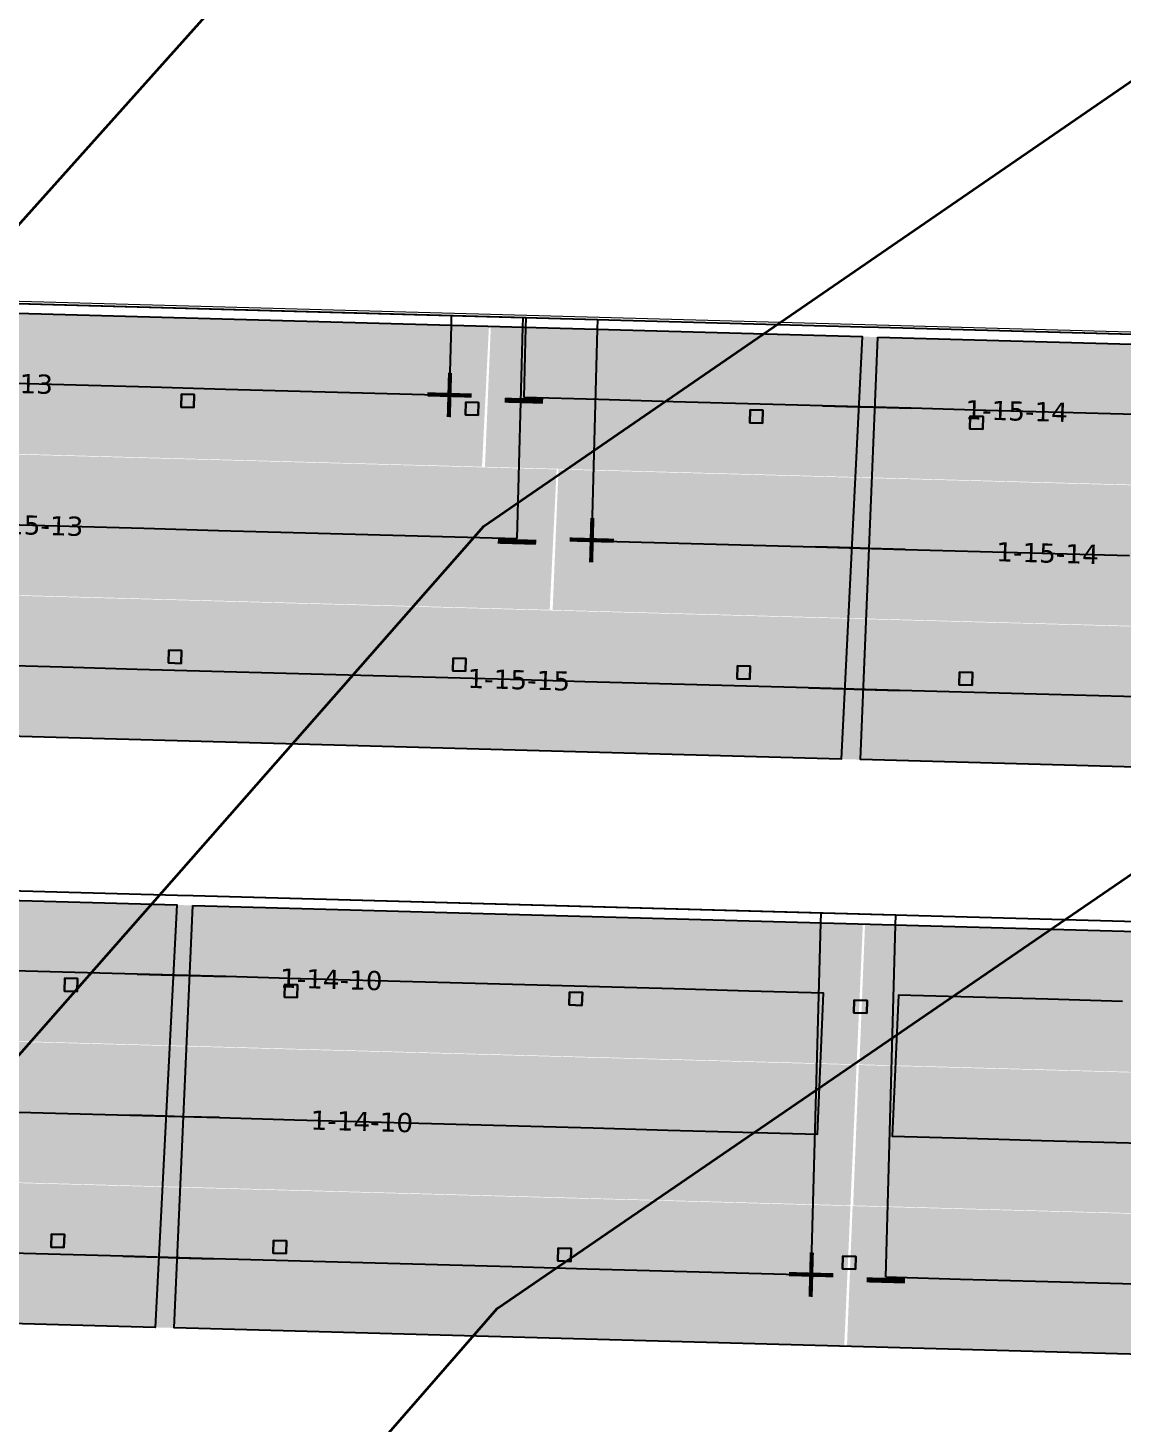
# Model space of a CAD drawing. Header units: metres. Extents: x 1477905 to 1478744, y 4202276 to 4202610.
# Drawn here: x 1478475.23 to 1478492.37, y 4202423.98 to 4202445.82 of the extents above; entities that cross this region are included whole.
import ezdxf

# ---------------------------------------------------------------- set-up
doc = ezdxf.new("R2010")
doc.units = ezdxf.units.M
doc.layers.add('Nouveau Terrain - CN - Courbes', color=22, linetype='Continuous', lineweight=0)
for name, color, linetype in [('PVcase DC Extensions', 170, 'Continuous'), ('PVcase Device Coloring', 7, 'Continuous'), ('PVcase Polarity Symbols', 7, 'Continuous'), ('PVcase Poles', 7, 'Continuous'), ('PVcase PV Area', 30, 'Continuous'), ('PVcase PV Modules (full frames)', 142, 'Continuous'), ('PVcase PV Modules (optimised)', 142, 'Continuous'), ('PVcase String Cables', 150, 'Continuous'), ('PVcase Stringing Numbers', 7, 'Continuous'), ('PVcase Strings', 92, 'Continuous')]:
    doc.layers.add(name, color=color, linetype=linetype)
doc.styles.get("Standard").update_dxf_attribs({"font": 'verdana.ttf'})
doc.styles.add('UBS-Style de texte', font='verdana.ttf')

# ---------------------------------------------------------------- blocks, each defined once
blk = doc.blocks.new('3P18@15DEG F FX ID2 PVBlock')
at = {"layer": 'PVcase PV Modules (optimised)', "color": 0}
blk.add_polyline3d([(0, 0, 1.773945735132677), (21.06698842950539, -0.5810537936249747, 1.773945735132684), (20.88445742833418, -7.198992669318526, 7.019385073192552e-15), (-0.182531001171211, -6.617938875693552, 0)], close=True, dxfattribs=at)

msp = doc.modelspace()

# ---------------------------------------------------------------- hatches: boundary and pattern name
at = {"layer": 'PVcase Device Coloring', "true_color": 0x1eec00, "transparency": 33554582}
for points in [[(1478467.298963936, 4202441.566507042), (1478467.190808883, 4202439.368274278), (1478482.345589447, 4202438.950286545), (1478482.453744499, 4202441.148519309)], [(1478482.483450809, 4202441.147699973), (1478482.391511109, 4202438.949019969), (1478498.954606212, 4202438.492189165), (1478499.046545913, 4202440.690869169)], [(1478467.190334103, 4202439.358624442), (1478467.08217905, 4202437.160391677), (1478483.405701074, 4202436.710168598), (1478483.513856126, 4202438.908401363)], [(1478483.543562436, 4202438.907582026), (1478483.451622736, 4202436.708902022), (1478498.862262913, 4202436.283857361), (1478498.954202614, 4202438.482537366)], [(1478467.072552169, 4202437.150994268), (1478466.980612468, 4202434.952314264), (1478498.769919615, 4202434.075525559), (1478498.861859315, 4202436.274205563)]]:
    msp.add_hatch(color=3, dxfattribs=at).paths.add_polyline_path(points, flags=0)
at = {"layer": 'PVcase Device Coloring', "true_color": 0x00ff40, "transparency": 33554582}
for points in [[(1478471.756076982, 4202432.250163413), (1478471.659186002, 4202430.051619972), (1478488.213130419, 4202429.59504156), (1478488.3100214, 4202431.793585001)], [(1478488.344602771, 4202431.792631203), (1478488.255544823, 4202429.593871718), (1478503.64973364, 4202429.169280804), (1478503.738791588, 4202431.368040289)], [(1478472.810165408, 4202430.010211593), (1478472.713274427, 4202427.811668153), (1478488.115814104, 4202427.386846919), (1478488.212705085, 4202429.585390359)], [(1478488.247286457, 4202429.584436562), (1478488.158228508, 4202427.385677077), (1478504.731477475, 4202426.928566214), (1478504.820535424, 4202429.127325699)], [(1478456.346182858, 4202428.253430002), (1478456.249291877, 4202426.054886562), (1478488.01849779, 4202425.178652277), (1478488.115388771, 4202427.377195718)], [(1478488.149970143, 4202427.376241921), (1478488.060912194, 4202425.177482435), (1478519.867534098, 4202424.300216164), (1478519.956592046, 4202426.498975649)]]:
    msp.add_hatch(color=100, dxfattribs=at).paths.add_polyline_path(points, flags=0)

# ---------------------------------------------------------------- linework, layer by layer
at = {"layer": 'Nouveau Terrain - CN - Courbes', "linetype": 'Continuous', "lineweight": 35}
for points in [[(1478460.05602341, 4202398.024387334, 66), (1478459.212787518, 4202398.190406777, 66), (1478462.015698838, 4202401.475463587, 66), (1478465.607678771, 4202405.935287581, 66), (1478474.120264327, 4202416.931485549, 66), (1478475.004602611, 4202417.081417836, 66), (1478482.580715698, 4202425.772784553, 66), (1478516.306781525, 4202448.862316032, 66), (1478517.882323446, 4202450.561830505, 66), (1478520.160226136, 4202452.125735318, 66), (1478525.940551864, 4202455.216131345, 66), (1478534.350687071, 4202460.458383814, 66), (1478536.699811654, 4202461.468913687, 66), (1478544.439863948, 4202462.628009935, 66)], [(1478387.232329983, 4202386.094619704, 67), (1478390.908338942, 4202388.990672459, 67), (1478394.47325859, 4202390.825382657, 67), (1478403.84511512, 4202393.310762256, 67), (1478406.848609371, 4202393.746526284, 67), (1478419.865804031, 4202397.782705342, 67), (1478421.240200262, 4202398.136099674, 67), (1478435.962054715, 4202405.513392548, 67), (1478437.087439957, 4202405.888138734, 67), (1478450.501439546, 4202402.302026521, 67), (1478451.480135427, 4202402.868218603, 67), (1478459.843731548, 4202412.131789844, 67), (1478463.308035592, 4202416.60683128, 67), (1478463.581035824, 4202416.653115184, 67), (1478482.375803458, 4202438.020804289, 67), (1478497.450971379, 4202448.386024848, 67), (1478505.261635727, 4202457.458648583, 67), (1478506.615047561, 4202458.523228514, 67), (1478512.302633515, 4202459.35741089, 67)], [(1478382.674951955, 4202393.064972125, 68), (1478392.160012456, 4202393.915539281, 68), (1478408.572602311, 4202397.695391111, 68), (1478411.005924529, 4202398.345791377, 68), (1478424.425779848, 4202403.867494396, 68), (1478429.207365926, 4202406.60018896, 68), (1478439.759842597, 4202413.003954636, 68), (1478442.229096557, 4202413.551373658, 68), (1478448.473699888, 4202411.585819535, 68), (1478451.987202559, 4202415.68831224, 68), (1478451.533455446, 4202415.710749501, 68), (1478460.384080741, 4202426.321204039, 68), (1478480.902368245, 4202449.234239168, 68), (1478483.493196187, 4202452.662001734, 68), (1478486.112530289, 4202454.424431515, 68), (1478486.203066048, 4202455.292994858, 68), (1478486.093835264, 4202455.643218388, 68), (1478487.074422432, 4202456.74510361, 68), (1478488.47562959, 4202457.155392223, 68), (1478492.289136846, 4202457.795992169, 68)]]:
    msp.add_polyline3d(points, dxfattribs=at)
at = {"layer": 'PVcase DC Extensions'}
for points in [[(1478487.678432747, 4202439.903807989, 68.91607045680348), (1478488.243374271, 4202439.888226198, 68.87038367196834), (1478488.501386974, 4202439.881109886, 68.8559041849931), (1478489.067372923, 4202439.865499289, 68.82581740098702)], [(1478488.975029624, 4202437.657167485, 68.23447370931817), (1478488.409043675, 4202437.672778083, 68.26456049364641), (1478488.134744438, 4202437.680343597, 68.28013119877677), (1478487.569802914, 4202437.695925388, 68.32581798352837)], [(1478487.461173081, 4202435.488042789, 67.73556551046401), (1478488.026114605, 4202435.472460996, 67.68987872558519), (1478488.316700376, 4202435.464446279, 67.67321680206095), (1478488.882686325, 4202435.448835682, 67.6431300178881)], [(1478476.944829919, 4202431.006443234, 68.98889574887778), (1478477.509350877, 4202430.990873044, 68.93827304753411), (1478477.767453188, 4202430.983754261, 68.91351402612301), (1478478.333166021, 4202430.968151197, 68.8786638562031)], [(1478478.235849707, 4202428.759956555, 68.28760551675936), (1478477.670136874, 4202428.775559617, 68.32245568579977), (1478477.395567905, 4202428.783132572, 68.34845998307519), (1478476.831046947, 4202428.798702763, 68.39908268481992)], [(1478476.717263974, 4202426.590962294, 67.80926962097318), (1478477.281784932, 4202426.575392104, 67.75864691984005), (1478477.572820559, 4202426.567364979, 67.73139734697125), (1478478.138533392, 4202426.551761914, 67.69654717705134)]]:
    msp.add_polyline3d(points, dxfattribs=at)
at = {"layer": 'PVcase Poles'}
for points in [[(1478477.632284807, 4202439.88497029, 66.5564541014294), (1478477.637798959, 4202440.084894261, 66.5564541014294), (1478477.637798959, 4202440.084894261, 69.70208615140818), (1478477.632284807, 4202439.88497029, 69.64832149372636), (1478477.632284807, 4202439.88497029, 66.5564541014294), (1478477.832208777, 4202439.879456137, 66.5564541014294), (1478477.832208777, 4202439.879456137, 69.63215365506845), (1478477.632284807, 4202439.88497029, 69.64832149372636), (1478477.832208777, 4202439.879456137, 69.63215365506845), (1478477.83772293, 4202440.079380109, 69.68591831275026), (1478477.83772293, 4202440.079380109, 66.5564541014294), (1478477.832208777, 4202439.879456137, 66.5564541014294), (1478477.83772293, 4202440.079380109, 66.5564541014294), (1478477.637798959, 4202440.084894261, 66.5564541014294), (1478477.83772293, 4202440.079380109, 66.5564541014294), (1478477.83772293, 4202440.079380109, 69.68591831275026), (1478477.637798959, 4202440.084894261, 69.70208615140818)], [(1478482.08506024, 4202439.762157195, 66.1812190219811), (1478482.090574392, 4202439.962081167, 66.1812190219811), (1478482.090574392, 4202439.962081167, 69.34199048928646), (1478482.08506024, 4202439.762157195, 69.28822583160465), (1478482.08506024, 4202439.762157195, 66.1812190219811), (1478482.284984211, 4202439.756643043, 66.1812190219811), (1478482.284984211, 4202439.756643043, 69.27205799294674), (1478482.08506024, 4202439.762157195, 69.28822583160465), (1478482.284984211, 4202439.756643043, 69.27205799294674), (1478482.290498363, 4202439.956567015, 69.32582265062855), (1478482.290498363, 4202439.956567015, 66.1812190219811), (1478482.284984211, 4202439.756643043, 66.1812190219811), (1478482.290498363, 4202439.956567015, 66.1812190219811), (1478482.090574392, 4202439.962081167, 66.1812190219811), (1478482.290498363, 4202439.956567015, 66.1812190219811), (1478482.290498363, 4202439.956567015, 69.32582265062855), (1478482.090574392, 4202439.962081167, 69.34199048928646)], [(1478486.537835673, 4202439.639344099, 65.90200914250197), (1478486.543349825, 4202439.839268071, 65.90200914250197), (1478486.543349825, 4202439.839268071, 68.98189482667716), (1478486.537835673, 4202439.639344099, 68.92813016899535), (1478486.537835673, 4202439.639344099, 65.90200914250197), (1478486.737759643, 4202439.633829947, 65.90200914250197), (1478486.737759643, 4202439.633829947, 68.91196233033743), (1478486.537835673, 4202439.639344099, 68.92813016899535), (1478486.737759643, 4202439.633829947, 68.91196233033743), (1478486.743273796, 4202439.833753918, 68.96572698801924), (1478486.743273796, 4202439.833753918, 65.90200914250197), (1478486.737759643, 4202439.633829947, 65.90200914250197), (1478486.743273796, 4202439.833753918, 65.90200914250197), (1478486.543349825, 4202439.839268071, 65.90200914250197), (1478486.743273796, 4202439.833753918, 65.90200914250197), (1478486.743273796, 4202439.833753918, 68.96572698801924), (1478486.543349825, 4202439.839268071, 68.98189482667716)], [(1478489.987624731, 4202439.544194619, 65.70340635087324), (1478489.993138883, 4202439.744118591, 65.70340635087324), (1478489.993138883, 4202439.744118591, 68.75075638409626), (1478489.987624731, 4202439.544194619, 68.69709093941346), (1478489.987624731, 4202439.544194619, 65.70340635087324), (1478490.187548702, 4202439.538680467, 65.70340635087324), (1478490.187548702, 4202439.538680467, 68.68646334451917), (1478489.987624731, 4202439.544194619, 68.69709093941346), (1478490.187548702, 4202439.538680467, 68.68646334451917), (1478490.193062854, 4202439.738604438, 68.74012878920198), (1478490.193062854, 4202439.738604438, 65.70340635087324), (1478490.187548702, 4202439.538680467, 65.70340635087324), (1478490.193062854, 4202439.738604438, 65.70340635087324), (1478489.993138883, 4202439.744118591, 65.70340635087324), (1478490.193062854, 4202439.738604438, 65.70340635087324), (1478490.193062854, 4202439.738604438, 68.74012878920198), (1478489.993138883, 4202439.744118591, 68.75075638409626)], [(1478477.435132449, 4202435.877882653, 66.26450663792002), (1478477.440646601, 4202436.077806625, 66.26450663792002), (1478477.440646601, 4202436.077806625, 68.6308365354202), (1478477.435132449, 4202435.877882653, 68.57707187773838), (1478477.435132449, 4202435.877882653, 66.26450663792002), (1478477.635056419, 4202435.872368501, 66.26450663792002), (1478477.635056419, 4202435.872368501, 68.56090403908047), (1478477.435132449, 4202435.877882653, 68.57707187773838), (1478477.635056419, 4202435.872368501, 68.56090403908047), (1478477.640570572, 4202436.072292472, 68.61466869676228), (1478477.640570572, 4202436.072292472, 66.26450663792002), (1478477.635056419, 4202435.872368501, 66.26450663792002), (1478477.640570572, 4202436.072292472, 66.26450663792002), (1478477.440646601, 4202436.077806625, 66.26450663792002), (1478477.640570572, 4202436.072292472, 66.26450663792002), (1478477.640570572, 4202436.072292472, 68.61466869676228), (1478477.440646601, 4202436.077806625, 68.6308365354202)], [(1478481.887907882, 4202435.755069559, 65.88466234329726), (1478481.893422034, 4202435.95499353, 65.88466234329726), (1478481.893422034, 4202435.95499353, 68.27074087329848), (1478481.887907882, 4202435.755069559, 68.21697621561667), (1478481.887907882, 4202435.755069559, 65.88466234329726), (1478482.087831852, 4202435.749555406, 65.88466234329726), (1478482.087831852, 4202435.749555406, 68.20080837695876), (1478481.887907882, 4202435.755069559, 68.21697621561667), (1478482.087831852, 4202435.749555406, 68.20080837695876), (1478482.093346005, 4202435.949479378, 68.25457303464057), (1478482.093346005, 4202435.949479378, 65.88466234329726), (1478482.087831852, 4202435.749555406, 65.88466234329726), (1478482.093346005, 4202435.949479378, 65.88466234329726), (1478481.893422034, 4202435.95499353, 65.88466234329726), (1478482.093346005, 4202435.949479378, 65.88466234329726), (1478482.093346005, 4202435.949479378, 68.25457303464057), (1478481.893422034, 4202435.95499353, 68.27074087329848)], [(1478486.340683315, 4202435.632256462, 65.59000795580181), (1478486.346197468, 4202435.832180434, 65.59000795580181), (1478486.346197468, 4202435.832180434, 67.910645210655), (1478486.340683315, 4202435.632256462, 67.85688055297318), (1478486.340683315, 4202435.632256462, 65.59000795580181), (1478486.540607286, 4202435.62674231, 65.59000795580181), (1478486.540607286, 4202435.62674231, 67.84071271431527), (1478486.340683315, 4202435.632256462, 67.85688055297318), (1478486.540607286, 4202435.62674231, 67.84071271431527), (1478486.546121438, 4202435.826666282, 67.89447737199708), (1478486.546121438, 4202435.826666282, 65.59000795580181), (1478486.540607286, 4202435.62674231, 65.59000795580181), (1478486.546121438, 4202435.826666282, 65.59000795580181), (1478486.346197468, 4202435.832180434, 65.59000795580181), (1478486.546121438, 4202435.826666282, 65.59000795580181), (1478486.546121438, 4202435.826666282, 67.89447737199708), (1478486.346197468, 4202435.832180434, 67.910645210655)], [(1478489.820030815, 4202435.536291724, 65.38976565987035), (1478489.825544968, 4202435.736215696, 65.38976565987035), (1478489.825544968, 4202435.736215696, 67.67752631526028), (1478489.820030815, 4202435.536291724, 67.62386087057747), (1478489.820030815, 4202435.536291724, 65.38976565987035), (1478490.019954786, 4202435.530777572, 65.38976565987035), (1478490.019954786, 4202435.530777572, 67.61323327568319), (1478489.820030815, 4202435.536291724, 67.62386087057747), (1478490.019954786, 4202435.530777572, 67.61323327568319), (1478490.025468938, 4202435.730701543, 67.66689872036599), (1478490.025468938, 4202435.730701543, 65.38976565987035), (1478490.019954786, 4202435.530777572, 65.38976565987035), (1478490.025468938, 4202435.730701543, 65.38976565987035), (1478489.825544968, 4202435.736215696, 65.38976565987035), (1478490.025468938, 4202435.730701543, 65.38976565987035), (1478490.025468938, 4202435.730701543, 67.66689872036599), (1478489.825544968, 4202435.736215696, 67.67752631526028)], [(1478475.804541751, 4202430.741970825, 66.01314835642204), (1478475.810055903, 4202430.941894797, 66.01314835642204), (1478475.810055903, 4202430.941894797, 69.06464301436911), (1478475.804541751, 4202430.741970825, 69.0108383021544), (1478475.804541751, 4202430.741970825, 66.01314835642204), (1478476.004465721, 4202430.736456673, 66.01314835642204), (1478476.004465721, 4202430.736456673, 68.99291037336516), (1478475.804541751, 4202430.741970825, 69.0108383021544), (1478476.004465721, 4202430.736456673, 68.99291037336516), (1478476.009979874, 4202430.936380644, 69.04671508557988), (1478476.009979874, 4202430.936380644, 66.01314835642204), (1478476.004465721, 4202430.736456673, 66.01314835642204), (1478476.009979874, 4202430.936380644, 66.01314835642204), (1478475.810055903, 4202430.941894797, 66.01314835642204), (1478476.009979874, 4202430.936380644, 66.01314835642204), (1478476.009979874, 4202430.936380644, 69.04671508557988), (1478475.810055903, 4202430.941894797, 69.06464301436911)], [(1478479.252479637, 4202430.646872403, 65.69898861257228), (1478479.257993789, 4202430.846796375, 65.69898861257228), (1478479.257993789, 4202430.846796375, 68.7958070683058), (1478479.252479637, 4202430.646872403, 68.74211571494443), (1478479.252479637, 4202430.646872403, 65.69898861257228), (1478479.452403608, 4202430.641358251, 65.69898861257228), (1478479.452403608, 4202430.641358251, 68.7297995998427), (1478479.252479637, 4202430.646872403, 68.74211571494443), (1478479.452403608, 4202430.641358251, 68.7297995998427), (1478479.45791776, 4202430.841282222, 68.78349095320408), (1478479.45791776, 4202430.841282222, 65.69898861257228), (1478479.452403608, 4202430.641358251, 65.69898861257228), (1478479.45791776, 4202430.841282222, 65.69898861257228), (1478479.257993789, 4202430.846796375, 65.69898861257228), (1478479.45791776, 4202430.841282222, 65.69898861257228), (1478479.45791776, 4202430.841282222, 68.78349095320408), (1478479.257993789, 4202430.846796375, 68.7958070683058)], [(1478483.711334404, 4202430.523891632, 65.35780217057362), (1478483.716848556, 4202430.723815604, 65.35780217057362), (1478483.716848556, 4202430.723815604, 68.52112380646078), (1478483.711334404, 4202430.523891632, 68.4674324530994), (1478483.711334404, 4202430.523891632, 65.35780217057362), (1478483.911258375, 4202430.51837748, 65.35780217057362), (1478483.911258375, 4202430.51837748, 68.45511633799768), (1478483.711334404, 4202430.523891632, 68.4674324530994), (1478483.911258375, 4202430.51837748, 68.45511633799768), (1478483.916772527, 4202430.718301452, 68.50880769135905), (1478483.916772527, 4202430.718301452, 65.35780217057362), (1478483.911258375, 4202430.51837748, 65.35780217057362), (1478483.916772527, 4202430.718301452, 65.35780217057362), (1478483.716848556, 4202430.723815604, 65.35780217057362), (1478483.916772527, 4202430.718301452, 65.35780217057362), (1478483.916772527, 4202430.718301452, 68.50880769135905), (1478483.716848556, 4202430.723815604, 68.52112380646078)], [(1478488.170189171, 4202430.400910861, 65.06683887336186), (1478488.175703324, 4202430.600834833, 65.06683887336186), (1478488.175703324, 4202430.600834833, 68.24644054436425), (1478488.170189171, 4202430.400910861, 68.19274919100287), (1478488.170189171, 4202430.400910861, 65.06683887336186), (1478488.370113142, 4202430.395396709, 65.06683887336186), (1478488.370113142, 4202430.395396709, 68.18043307590115), (1478488.170189171, 4202430.400910861, 68.19274919100287), (1478488.370113142, 4202430.395396709, 68.18043307590115), (1478488.375627294, 4202430.59532068, 68.23412442926252), (1478488.375627294, 4202430.59532068, 65.06683887336186), (1478488.370113142, 4202430.395396709, 65.06683887336186), (1478488.375627294, 4202430.59532068, 65.06683887336186), (1478488.175703324, 4202430.600834833, 65.06683887336186), (1478488.375627294, 4202430.59532068, 65.06683887336186), (1478488.375627294, 4202430.59532068, 68.23412442926252), (1478488.175703324, 4202430.600834833, 68.24644054436425)], [(1478475.598036956, 4202426.735141139, 65.712097077305), (1478475.603551109, 4202426.935065111, 65.712097077305), (1478475.603551109, 4202426.935065111, 67.99419088224379), (1478475.598036956, 4202426.735141139, 67.94038617002907), (1478475.598036956, 4202426.735141139, 65.712097077305), (1478475.797960927, 4202426.729626987, 65.712097077305), (1478475.797960927, 4202426.729626987, 67.92245824123984), (1478475.598036956, 4202426.735141139, 67.94038617002907), (1478475.797960927, 4202426.729626987, 67.92245824123984), (1478475.803475079, 4202426.929550959, 67.97626295345455), (1478475.803475079, 4202426.929550959, 65.712097077305), (1478475.797960927, 4202426.729626987, 65.712097077305), (1478475.803475079, 4202426.929550959, 65.712097077305), (1478475.603551109, 4202426.935065111, 65.712097077305), (1478475.803475079, 4202426.929550959, 65.712097077305), (1478475.803475079, 4202426.929550959, 67.97626295345455), (1478475.603551109, 4202426.935065111, 67.99419088224379)], [(1478479.075860192, 4202426.639218443, 65.3875212664823), (1478479.081374344, 4202426.839142415, 65.3875212664823), (1478479.081374344, 4202426.839142415, 67.72309488487618), (1478479.075860192, 4202426.639218443, 67.6694035315148), (1478479.075860192, 4202426.639218443, 65.3875212664823), (1478479.275784163, 4202426.633704291, 65.3875212664823), (1478479.275784163, 4202426.633704291, 67.65708741641308), (1478479.075860192, 4202426.639218443, 67.6694035315148), (1478479.275784163, 4202426.633704291, 67.65708741641308), (1478479.281298315, 4202426.833628262, 67.71077876977445), (1478479.281298315, 4202426.833628262, 65.3875212664823), (1478479.275784163, 4202426.633704291, 65.3875212664823), (1478479.281298315, 4202426.833628262, 65.3875212664823), (1478479.081374344, 4202426.839142415, 65.3875212664823), (1478479.281298315, 4202426.833628262, 65.3875212664823), (1478479.281298315, 4202426.833628262, 67.71077876977445), (1478479.081374344, 4202426.839142415, 67.72309488487618)], [(1478483.534714959, 4202426.516237672, 65.01106467304353), (1478483.540229111, 4202426.716161644, 65.01106467304353), (1478483.540229111, 4202426.716161644, 67.44841162304375), (1478483.534714959, 4202426.516237672, 67.39472026968238), (1478483.534714959, 4202426.516237672, 65.01106467304353), (1478483.73463893, 4202426.51072352, 65.01106467304353), (1478483.73463893, 4202426.51072352, 67.38240415458066), (1478483.534714959, 4202426.516237672, 67.39472026968238), (1478483.73463893, 4202426.51072352, 67.38240415458066), (1478483.740153082, 4202426.710647492, 67.43609550794203), (1478483.740153082, 4202426.710647492, 65.01106467304353), (1478483.73463893, 4202426.51072352, 65.01106467304353), (1478483.740153082, 4202426.710647492, 65.01106467304353), (1478483.540229111, 4202426.716161644, 65.01106467304353), (1478483.740153082, 4202426.710647492, 65.01106467304353), (1478483.740153082, 4202426.710647492, 67.43609550794203), (1478483.540229111, 4202426.716161644, 67.44841162304375)], [(1478487.993569726, 4202426.393256901, 64.77673059673526), (1478487.999083878, 4202426.593180872, 64.77673059673526), (1478487.999083878, 4202426.593180872, 67.17372836094722), (1478487.993569726, 4202426.393256901, 67.12003700758585), (1478487.993569726, 4202426.393256901, 64.77673059673526), (1478488.193493697, 4202426.387742748, 64.77673059673526), (1478488.193493697, 4202426.387742748, 67.10772089248412), (1478487.993569726, 4202426.393256901, 67.12003700758585), (1478488.193493697, 4202426.387742748, 67.10772089248412), (1478488.199007849, 4202426.58766672, 67.1614122458455), (1478488.199007849, 4202426.58766672, 64.77673059673526), (1478488.193493697, 4202426.387742748, 64.77673059673526), (1478488.199007849, 4202426.58766672, 64.77673059673526), (1478487.999083878, 4202426.593180872, 64.77673059673526), (1478488.199007849, 4202426.58766672, 64.77673059673526), (1478488.199007849, 4202426.58766672, 67.1614122458455), (1478487.999083878, 4202426.593180872, 67.17372836094722)]]:
    msp.add_polyline3d(points, dxfattribs=at)
at = {"layer": 'PVcase PV Area', "color": 92, "lineweight": 0, "ltscale": 0.3}
msp.add_lwpolyline([(1478339.259568284, 4202438.995625216), (1478350.068033775, 4202437.937223447), (1478351.232465833, 4202444.959349633), (1478540.534256194, 4202439.738170348), (1478540.901876147, 4202436.232162382, -0.3139956367760866), (1478536.12052433, 4202430.113600746), (1478511.262201618, 4202419.774277388), (1478479.866163529, 4202408.008974139), (1478455.566751942, 4202400.12618837), (1478424.996123794, 4202392.130042891), (1478405.950104405, 4202386.211767361, -0.1137883790422365), (1478401.394384891, 4202385.911842342), (1478394.320368514, 4202388.689042576), (1478385.824395231, 4202392.672774198, 0.4395017912573829), (1478355.370027866, 4202381.467339296), (1478354.099964637, 4202377.634699788, -0.2556769067150101), (1478348.901034069, 4202372.930065227), (1478337.373768455, 4202370.62308633)], format="xyb", close=True, dxfattribs=at)
at = {"layer": 'PVcase String Cables'}
for points in [[(1478481.834725449, 4202440.064984718, 69.38865068921824), (1478481.865058511, 4202441.164756003, 69.68440725184065), (1478481.869194127, 4202441.314699047, 69.68466905412375), (1478467.306336876, 4202441.716360791, 70.86236638150481), (1478467.056728063, 4202441.723245313, 70.88352989767803), (1478446.071371821, 4202442.30204758, 72.73702291638509), (1478445.803564531, 4202442.309434039, 72.7605010587794), (1478424.80088421, 4202442.888714124, 74.40594292057258), (1478424.494120179, 4202442.897175059, 74.4256693087413), (1478403.45013783, 4202443.477594306, 75.41032428569103), (1478403.18036219, 4202443.485035054, 75.42080560662806), (1478382.126851171, 4202444.065717114, 76.17453442216315), (1478381.840358193, 4202444.073618948, 76.18314753144931), (1478360.775929468, 4202444.654602132, 76.51166850085247), (1478360.522577693, 4202444.66158989, 76.51189248825186), (1478339.881851294, 4202445.230886836, 76.79454619839572)], [(1478482.894837076, 4202437.824866772, 68.70388216936932), (1478482.986102576, 4202441.133836211, 69.59374849055673), (1478482.990238192, 4202441.283779255, 69.594010292821), (1478467.306336876, 4202441.716360791, 70.86236638150481), (1478467.056728063, 4202441.723245312, 70.88352989769439), (1478446.071371821, 4202442.30204758, 72.73702291638509), (1478445.803564531, 4202442.309434038, 72.76050105877586), (1478424.80088421, 4202442.888714124, 74.40594292057258), (1478424.494120179, 4202442.897175059, 74.4256693087413), (1478403.45013783, 4202443.477594306, 75.41032428569103), (1478403.18036219, 4202443.485035054, 75.42080560662806), (1478382.126851171, 4202444.065717114, 76.17453442216315), (1478381.840358193, 4202444.073618948, 76.18314753144931), (1478360.775929468, 4202444.654602132, 76.51166850085247), (1478360.522577693, 4202444.66158989, 76.51189248825186), (1478339.881851294, 4202445.230886836, 76.79454619839572)], [(1478513.870242965, 4202439.181405222, 67.53217177368224), (1478513.900576028, 4202440.281176505, 67.82729500877319), (1478513.904711644, 4202440.431119567, 67.82738449169229), (1478509.840600484, 4202440.543212815, 68.01932672065318), (1478509.590932792, 4202440.550098961, 68.03197868462067), (1478488.553624363, 4202441.130334134, 69.1502837596001), (1478488.304824738, 4202441.137196338, 69.1642200213521), (1478467.306336876, 4202441.716360791, 70.86236638150481), (1478467.056728063, 4202441.723245312, 70.88352989769439), (1478446.071371821, 4202442.30204758, 72.73702291638509), (1478445.803564531, 4202442.309434038, 72.76050105877586), (1478424.80088421, 4202442.888714124, 74.40594292057258), (1478424.494120179, 4202442.897175058, 74.42566930873956), (1478403.45013783, 4202443.477594306, 75.41032428569103), (1478403.18036219, 4202443.485035054, 75.42080560663639), (1478382.126851171, 4202444.065717114, 76.17453442216315), (1478381.840358193, 4202444.073618948, 76.18314753144931), (1478360.775929468, 4202444.654602132, 76.51166850085247), (1478360.522577693, 4202444.66158989, 76.51189248825186), (1478339.881851294, 4202445.230886836, 76.79454619839572)], [(1478514.952644699, 4202436.940672486, 66.88533617175163), (1478515.0439102, 4202440.249641923, 67.77329695094616), (1478515.048045816, 4202440.399584986, 67.77338643386702), (1478509.840600484, 4202440.543212815, 68.01932672065318), (1478509.590932792, 4202440.550098961, 68.03197868462067), (1478488.553624363, 4202441.130334134, 69.1502837596001), (1478488.304824738, 4202441.137196338, 69.16422002133328), (1478467.306336876, 4202441.716360791, 70.86236638150481), (1478467.056728063, 4202441.723245312, 70.88352989769439), (1478446.071371821, 4202442.30204758, 72.73702291638509), (1478445.803564531, 4202442.309434038, 72.76050105877586), (1478424.80088421, 4202442.888714124, 74.40594292057258), (1478424.494120179, 4202442.897175059, 74.4256693087413), (1478403.45013783, 4202443.477594306, 75.41032428569103), (1478403.18036219, 4202443.485035054, 75.42080560662806), (1478382.126851171, 4202444.065717114, 76.17453442216315), (1478381.840358193, 4202444.073618948, 76.18314753144931), (1478360.775929468, 4202444.654602132, 76.51166850085247), (1478360.522577693, 4202444.66158989, 76.51189248825186), (1478339.881851294, 4202445.230886836, 76.79454619839572)], [(1478516.123894249, 4202436.908367964, 66.8300197100963), (1478516.215159749, 4202440.217337402, 67.71798048930181), (1478516.219295366, 4202440.367280465, 67.71806997222266), (1478509.840600484, 4202440.543212815, 68.01932672065318), (1478509.590932792, 4202440.550098961, 68.03197868462067), (1478488.553624363, 4202441.130334134, 69.1502837596001), (1478488.304824738, 4202441.137196338, 69.16422002133328), (1478467.306336876, 4202441.716360791, 70.86236638150481), (1478467.056728063, 4202441.723245312, 70.88352989769439), (1478446.071371821, 4202442.30204758, 72.73702291638509), (1478445.803564531, 4202442.309434038, 72.76050105877586), (1478424.80088421, 4202442.888714124, 74.40594292057258), (1478424.494120179, 4202442.897175059, 74.4256693087413), (1478403.45013783, 4202443.477594306, 75.41032428569103), (1478403.18036219, 4202443.485035054, 75.42080560662806), (1478382.126851171, 4202444.065717114, 76.17453442216315), (1478381.840358193, 4202444.073618948, 76.18314753144931), (1478360.775929468, 4202444.654602132, 76.51166850085247), (1478360.522577693, 4202444.66158989, 76.51189248825186), (1478339.881851294, 4202445.230886836, 76.79454619839572)], [(1478515.041492515, 4202439.149100699, 67.47685531202568), (1478515.071825577, 4202440.248871982, 67.77197854711665), (1478515.075961194, 4202440.398815045, 67.7720680300375), (1478509.840600484, 4202440.543212815, 68.01932672065318), (1478509.590932792, 4202440.550098961, 68.03197868462067), (1478488.553624363, 4202441.130334134, 69.1502837596001), (1478488.304824738, 4202441.137196338, 69.1642200213521), (1478467.306336876, 4202441.716360791, 70.86236638150481), (1478467.056728063, 4202441.723245312, 70.88352989769439), (1478446.071371821, 4202442.302047579, 72.73702291638088), (1478445.803564531, 4202442.309434038, 72.76050105877586), (1478424.80088421, 4202442.888714124, 74.40594292057258), (1478424.494120179, 4202442.897175058, 74.42566930873956), (1478403.45013783, 4202443.477594306, 75.41032428569103), (1478403.18036219, 4202443.485035054, 75.42080560663639), (1478382.126851171, 4202444.065717114, 76.17453442216315), (1478381.840358193, 4202444.073618948, 76.18314753144931), (1478360.775929468, 4202444.654602132, 76.51166850085247), (1478360.522577693, 4202444.66158989, 76.51189248825186), (1478339.881851294, 4202445.230886836, 76.79454619839572)], [(1478484.063578535, 4202437.792631426, 68.60936612285593), (1478484.154844036, 4202441.101600865, 69.49923244404333), (1478484.158979652, 4202441.251543909, 69.4994942463076), (1478467.306336876, 4202441.716360791, 70.86236638150481), (1478467.056728063, 4202441.723245312, 70.88352989769439), (1478446.071371821, 4202442.302047579, 72.73702291638088), (1478445.803564531, 4202442.309434038, 72.76050105877586), (1478424.80088421, 4202442.888714124, 74.40594292057258), (1478424.494120179, 4202442.897175058, 74.42566930873956), (1478403.45013783, 4202443.477594306, 75.41032428569103), (1478403.18036219, 4202443.485035054, 75.42080560663639), (1478382.126851171, 4202444.065717114, 76.17453442216315), (1478381.840358193, 4202444.073618948, 76.18314753144931), (1478360.775929468, 4202444.654602132, 76.51166850085247), (1478360.522577693, 4202444.66158989, 76.51189248825186), (1478339.881851294, 4202445.230886836, 76.79454619839572)], [(1478483.003466909, 4202440.032749373, 69.29413464268603), (1478483.033799971, 4202441.132520657, 69.58989120530845), (1478483.037935587, 4202441.282463701, 69.59015300759152), (1478467.306336876, 4202441.716360791, 70.86236638150481), (1478467.056728063, 4202441.723245312, 70.88352989769439), (1478446.071371821, 4202442.30204758, 72.73702291638509), (1478445.803564531, 4202442.309434038, 72.76050105877586), (1478424.80088421, 4202442.888714124, 74.40594292057258), (1478424.494120179, 4202442.897175059, 74.4256693087413), (1478403.45013783, 4202443.477594306, 75.41032428569103), (1478403.18036219, 4202443.485035054, 75.42080560662806), (1478382.126851171, 4202444.065717114, 76.17453442216315), (1478381.840358193, 4202444.073618948, 76.18314753144931), (1478360.775929468, 4202444.654602132, 76.51166850085247), (1478360.522577693, 4202444.66158989, 76.51189248825186), (1478339.881851294, 4202445.230886836, 76.79454619839572)], [(1478530.090041026, 4202434.312285486, 65.57470302995091), (1478530.242238964, 4202439.830453077, 67.05550135328198), (1478530.246374581, 4202439.980396147, 67.05559083620435), (1478509.840600484, 4202440.543212816, 68.01932672065495), (1478509.590932792, 4202440.550098962, 68.03197868462274), (1478488.553624363, 4202441.130334134, 69.15028375958774), (1478488.304824738, 4202441.137196338, 69.16422002133328), (1478467.306336876, 4202441.716360791, 70.86236638150481), (1478467.056728063, 4202441.723245313, 70.88352989767803), (1478446.071371821, 4202442.30204758, 72.73702291638509), (1478445.803564531, 4202442.309434039, 72.7605010587794), (1478424.80088421, 4202442.888714124, 74.40594292057258), (1478424.494120179, 4202442.897175059, 74.4256693087413), (1478403.45013783, 4202443.477594306, 75.41032428569103), (1478403.18036219, 4202443.485035054, 75.42080560662806), (1478382.126851171, 4202444.065717114, 76.17453442216315), (1478381.840358193, 4202444.073618948, 76.18314753144931), (1478360.775929468, 4202444.654602132, 76.51166850085247), (1478360.522577693, 4202444.66158989, 76.51189248825186), (1478339.881851294, 4202445.230886836, 76.79454619839572)], [(1478499.420805665, 4202435.158181218, 67.08294274972958), (1478499.573003603, 4202440.676348813, 68.56418041896072), (1478499.577139219, 4202440.826291862, 68.56429374810891), (1478488.553624363, 4202441.130334133, 69.15028375959803), (1478488.304824738, 4202441.137196337, 69.16422002134838), (1478467.306336876, 4202441.716360791, 70.86236638150481), (1478467.056728063, 4202441.723245312, 70.88352989769439), (1478446.071371821, 4202442.302047579, 72.73702291638088), (1478445.803564531, 4202442.309434038, 72.76050105877586), (1478424.80088421, 4202442.888714124, 74.40594292057258), (1478424.494120179, 4202442.897175058, 74.42566930873956), (1478403.45013783, 4202443.477594306, 75.41032428569103), (1478403.18036219, 4202443.485035054, 75.42080560663639), (1478382.126851171, 4202444.065717114, 76.17453442216315), (1478381.840358193, 4202444.073618948, 76.18314753144931), (1478360.775929468, 4202444.654602132, 76.51166850085247), (1478360.522577693, 4202444.661589889, 76.51189248825148), (1478339.881851294, 4202445.230886836, 76.79454619839572)], [(1478498.249903516, 4202435.190476159, 67.14518577952605), (1478498.402101454, 4202440.708643753, 68.62642344875718), (1478498.40623707, 4202440.858586802, 68.62653677790537), (1478488.553624363, 4202441.130334134, 69.1502837596001), (1478488.304824738, 4202441.137196338, 69.16422002133328), (1478467.306336876, 4202441.716360791, 70.86236638150481), (1478467.056728063, 4202441.723245312, 70.88352989769439), (1478446.071371821, 4202442.30204758, 72.73702291638509), (1478445.803564531, 4202442.309434038, 72.76050105877586), (1478424.80088421, 4202442.888714124, 74.40594292057258), (1478424.494120179, 4202442.897175059, 74.4256693087413), (1478403.45013783, 4202443.477594306, 75.41032428569103), (1478403.18036219, 4202443.485035054, 75.42080560662806), (1478382.126851171, 4202444.065717114, 76.17453442216315), (1478381.840358193, 4202444.073618948, 76.18314753144931), (1478360.775929468, 4202444.654602132, 76.51166850085247), (1478360.522577693, 4202444.66158989, 76.51189248825186), (1478339.881851294, 4202445.230886836, 76.79454619839572)], [(1478503.128136204, 4202430.284275019, 67.40841836694196), (1478503.158469266, 4202431.384046304, 67.70355591983987), (1478503.162604882, 4202431.533989356, 67.70364930231757), (1478499.099031662, 4202431.646067767, 67.89970803800979), (1478498.849660655, 4202431.65294573, 67.91239470140185), (1478477.822503746, 4202432.232900911, 69.20775154736258), (1478477.573716408, 4202432.239762777, 69.2318906520581), (1478456.590860719, 4202432.818496075, 71.11350164944335), (1478456.335846844, 4202432.825529675, 71.13655079202223), (1478435.347755606, 4202433.404407376, 72.95878892240175), (1478435.040720615, 4202433.412875784, 72.9812509305466), (1478414.005574829, 4202433.993051308, 74.13955276937888), (1478413.72650541, 4202434.00074839, 74.15125363802694), (1478392.675444939, 4202434.581362861, 74.97062224059476), (1478392.399086598, 4202434.588985168, 74.9808703422818), (1478371.338314589, 4202435.169867496, 75.49281086919423), (1478371.060540808, 4202435.177528843, 75.49677146963754), (1478349.994391164, 4202435.758559492, 75.68483412742162), (1478349.745420294, 4202435.765426419, 75.69530974273171), (1478339.660408163, 4202436.043583617, 76.0200912943735)], [(1478504.20988004, 4202428.043560429, 66.7604203714471), (1478504.30114554, 4202431.352529868, 67.64842422825078), (1478504.305281156, 4202431.50247292, 67.64851761072848), (1478499.099031662, 4202431.646067766, 67.89970803800797), (1478498.849660655, 4202431.65294573, 67.91239470140185), (1478477.822503746, 4202432.232900911, 69.20775154736258), (1478477.573716408, 4202432.239762776, 69.2318906520538), (1478456.590860719, 4202432.818496075, 71.11350164944335), (1478456.335846844, 4202432.825529674, 71.13655079201813), (1478435.347755606, 4202433.404407375, 72.95878892239764), (1478435.040720615, 4202433.412875784, 72.9812509305466), (1478414.005574829, 4202433.993051307, 74.1395527693767), (1478413.72650541, 4202434.00074839, 74.15125363802694), (1478392.675444939, 4202434.581362861, 74.97062224059476), (1478392.399086598, 4202434.588985168, 74.9808703422818), (1478371.338314589, 4202435.169867496, 75.49281086919423), (1478371.060540808, 4202435.177528843, 75.49677146963754), (1478349.994391164, 4202435.758559492, 75.68483412742162), (1478349.745420294, 4202435.765426419, 75.69530974273171), (1478339.660408163, 4202436.043583617, 76.0200912943735)], [(1478505.381072772, 4202428.011257474, 66.70391282185143), (1478505.472338272, 4202431.320226913, 67.59191667841536), (1478505.476473888, 4202431.470169966, 67.59201006088365), (1478499.099031662, 4202431.646067767, 67.89970803800979), (1478498.849660655, 4202431.65294573, 67.91239470140185), (1478477.822503746, 4202432.232900911, 69.20775154736258), (1478477.573716408, 4202432.239762776, 69.2318906520538), (1478456.590860719, 4202432.818496075, 71.11350164944335), (1478456.335846844, 4202432.825529675, 71.13655079202223), (1478435.347755606, 4202433.404407376, 72.95878892240175), (1478435.040720615, 4202433.412875784, 72.9812509305466), (1478414.005574829, 4202433.993051308, 74.13955276937888), (1478413.72650541, 4202434.00074839, 74.15125363802694), (1478392.675444939, 4202434.581362861, 74.97062224059476), (1478392.399086598, 4202434.588985168, 74.9808703422818), (1478371.338314589, 4202435.169867496, 75.49281086919423), (1478371.060540808, 4202435.177528843, 75.49677146963754), (1478349.994391164, 4202435.758559492, 75.68483412742162), (1478349.745420294, 4202435.765426419, 75.69530974273171), (1478339.660408163, 4202436.043583617, 76.0200912943735)], [(1478504.299328936, 4202430.251972063, 67.35191081709532), (1478504.329661999, 4202431.351743349, 67.64704836997078), (1478504.333797615, 4202431.501686401, 67.64714175244835), (1478499.099031662, 4202431.646067766, 67.89970803800797), (1478498.849660655, 4202431.65294573, 67.91239470140185), (1478477.822503746, 4202432.232900911, 69.20775154736258), (1478477.573716408, 4202432.239762776, 69.2318906520538), (1478456.590860719, 4202432.818496074, 71.11350164943906), (1478456.335846844, 4202432.825529674, 71.13655079201813), (1478435.347755606, 4202433.404407375, 72.95878892239764), (1478435.040720615, 4202433.412875784, 72.9812509305466), (1478414.005574829, 4202433.993051307, 74.1395527693767), (1478413.72650541, 4202434.00074839, 74.15125363802694), (1478392.675444939, 4202434.581362861, 74.97062224059476), (1478392.399086598, 4202434.588985168, 74.9808703422818), (1478371.338314589, 4202435.169867496, 75.49281086919423), (1478371.060540808, 4202435.177528843, 75.49677146963754), (1478349.994391164, 4202435.758559492, 75.68483412742162), (1478349.745420294, 4202435.765426419, 75.69530974273171), (1478339.660408163, 4202436.043583617, 76.0200912943735)], [(1478519.345936662, 4202425.415210378, 65.43433177781404), (1478519.4981346, 4202430.933377972, 66.91520193849198), (1478519.502270217, 4202431.083321031, 66.91529532097287), (1478499.099031662, 4202431.646067767, 67.89970803800979), (1478498.849660655, 4202431.65294573, 67.91239470140185), (1478477.822503746, 4202432.232900911, 69.20775154736258), (1478477.573716408, 4202432.239762776, 69.2318906520538), (1478456.590860719, 4202432.818496075, 71.11350164944335), (1478456.335846844, 4202432.825529675, 71.13655079202223), (1478435.347755606, 4202433.404407375, 72.95878892239764), (1478435.040720615, 4202433.412875784, 72.9812509305466), (1478414.005574829, 4202433.993051308, 74.13955276937888), (1478413.72650541, 4202434.00074839, 74.15125363802694), (1478392.675444939, 4202434.581362861, 74.97062224059476), (1478392.399086598, 4202434.588985168, 74.9808703422818), (1478371.338314589, 4202435.169867496, 75.49281086919423), (1478371.060540808, 4202435.177528843, 75.49677146963754), (1478349.994391164, 4202435.758559492, 75.68483412742162), (1478349.745420294, 4202435.765426419, 75.69530974273171), (1478339.660408163, 4202436.043583617, 76.0200912943735)], [(1478488.671567579, 4202426.261247706, 67.04767020350816), (1478488.823765517, 4202431.779415296, 68.52962298573195), (1478488.827901133, 4202431.929358342, 68.52977511384454), (1478477.822503746, 4202432.232900911, 69.20775154736258), (1478477.573716408, 4202432.239762776, 69.2318906520538), (1478456.590860719, 4202432.818496075, 71.11350164944335), (1478456.335846844, 4202432.825529675, 71.13655079202223), (1478435.347755606, 4202433.404407375, 72.95878892239764), (1478435.040720615, 4202433.412875784, 72.9812509305466), (1478414.005574829, 4202433.993051308, 74.13955276937888), (1478413.72650541, 4202434.00074839, 74.15125363802694), (1478392.675444939, 4202434.581362861, 74.97062224059476), (1478392.399086598, 4202434.588985168, 74.9808703422818), (1478371.338314589, 4202435.169867496, 75.49281086919423), (1478371.060540808, 4202435.177528843, 75.49677146963754), (1478349.994391164, 4202435.758559492, 75.68483412742162), (1478349.745420294, 4202435.765426419, 75.69530974273171), (1478339.660408163, 4202436.043583617, 76.0200912943735)], [(1478487.501230447, 4202426.293527062, 67.11976764478585), (1478487.653428385, 4202431.811694654, 68.60172042727548), (1478487.657564001, 4202431.961637698, 68.60187255538574), (1478477.822503746, 4202432.232900912, 69.20775154736509), (1478477.573716408, 4202432.239762777, 69.2318906520581), (1478456.590860719, 4202432.818496075, 71.11350164944335), (1478456.335846844, 4202432.825529675, 71.13655079202223), (1478435.347755606, 4202433.404407376, 72.95878892240175), (1478435.040720615, 4202433.412875784, 72.9812509305466), (1478414.005574829, 4202433.993051308, 74.13955276937888), (1478413.72650541, 4202434.00074839, 74.15125363802694), (1478392.675444939, 4202434.581362861, 74.97062224059476), (1478392.399086598, 4202434.588985168, 74.9808703422818), (1478371.338314589, 4202435.169867496, 75.49281086919423), (1478371.060540808, 4202435.177528843, 75.49677146963754), (1478349.994391164, 4202435.758559492, 75.68483412742162), (1478349.745420294, 4202435.765426419, 75.69530974273171), (1478339.660408163, 4202436.043583617, 76.0200912943735)]]:
    msp.add_polyline3d(points, dxfattribs=at)
at = {"layer": 'PVcase Strings'}
for points in [[(1478481.834725449, 4202440.064984718), (1478480.665983989, 4202440.097220064), (1478479.49724253, 4202440.12945541), (1478478.32850107, 4202440.161690756), (1478477.15975961, 4202440.193926102), (1478475.991018151, 4202440.226161448), (1478474.822276691, 4202440.258396794)], [(1478492.580079369, 4202439.768614467), (1478491.409177221, 4202439.800909408), (1478490.238275072, 4202439.833204349), (1478489.067372923, 4202439.865499289), (1478487.678432747, 4202439.903807989), (1478486.509691287, 4202439.936043335), (1478485.340949828, 4202439.968278681), (1478484.172208368, 4202440.000514027), (1478483.003466909, 4202440.032749373)], [(1478474.713646858, 4202438.050514193), (1478475.882388318, 4202438.018278847), (1478477.051129777, 4202437.986043501), (1478478.219871237, 4202437.953808155), (1478479.388612697, 4202437.921572809), (1478480.557354156, 4202437.889337463), (1478481.726095616, 4202437.857102118), (1478482.894837076, 4202437.824866772)], [(1478484.063578535, 4202437.792631426), (1478485.232319995, 4202437.76039608), (1478486.401061454, 4202437.728160734), (1478487.569802914, 4202437.695925388), (1478488.975029624, 4202437.657167485), (1478490.145931773, 4202437.624872545), (1478491.316833922, 4202437.592577605), (1478492.487736071, 4202437.560282663)], [(1478498.249903516, 4202435.190476159), (1478497.079001367, 4202435.2227711), (1478495.908099218, 4202435.25506604), (1478494.737197069, 4202435.28736098), (1478493.566294921, 4202435.31965592), (1478492.395392772, 4202435.351950861), (1478491.224490623, 4202435.384245802), (1478490.053588474, 4202435.416540742), (1478488.882686325, 4202435.448835682), (1478487.461173081, 4202435.488042789), (1478486.292431621, 4202435.520278134), (1478485.123690162, 4202435.55251348), (1478483.954948702, 4202435.584748826), (1478482.786207243, 4202435.616984172), (1478481.617465783, 4202435.649219518), (1478480.448724323, 4202435.681454863), (1478479.279982864, 4202435.713690209), (1478478.111241404, 4202435.745925555), (1478476.942499944, 4202435.778160901), (1478475.773758485, 4202435.810396248), (1478474.605017025, 4202435.842631593)], [(1478474.49530415, 4202428.86312546), (1478475.663175548, 4202428.830914112), (1478476.831046947, 4202428.798702763), (1478478.235849707, 4202428.759956555), (1478479.406186838, 4202428.727677199), (1478480.57652397, 4202428.695397843), (1478481.746861102, 4202428.663118486), (1478482.917198234, 4202428.630839129), (1478484.087535366, 4202428.598559773), (1478485.257872497, 4202428.566280416), (1478486.428209629, 4202428.53400106), (1478487.598546761, 4202428.501721703), (1478487.695863076, 4202430.709916345), (1478486.525525944, 4202430.742195701), (1478485.355188812, 4202430.774475058), (1478484.18485168, 4202430.806754414), (1478483.014514548, 4202430.83903377), (1478481.844177417, 4202430.871313128), (1478480.673840285, 4202430.903592484), (1478479.503503153, 4202430.93587184), (1478478.333166021, 4202430.968151197), (1478476.944829919, 4202431.006443234), (1478475.776958521, 4202431.038654583), (1478474.609087123, 4202431.070865931)], [(1478492.377211603, 4202430.580798918), (1478491.206874471, 4202430.613078276), (1478490.036537339, 4202430.645357632), (1478488.866200207, 4202430.677636988), (1478488.768883893, 4202428.469442347), (1478489.939221025, 4202428.437162991), (1478491.109558156, 4202428.404883634), (1478492.279895288, 4202428.372604277), (1478493.45023242, 4202428.340324921)], [(1478487.501230447, 4202426.293527062), (1478486.330893315, 4202426.325806418), (1478485.160556183, 4202426.358085775), (1478483.990219051, 4202426.390365131), (1478482.81988192, 4202426.422644488), (1478481.649544788, 4202426.454923845), (1478480.479207656, 4202426.487203201), (1478479.308870524, 4202426.519482558), (1478478.138533392, 4202426.551761914), (1478476.717263974, 4202426.590962294), (1478475.549392576, 4202426.623173642), (1478474.381521177, 4202426.65538499)], [(1478506.462816607, 4202425.770542884), (1478505.291623875, 4202425.802845839), (1478504.120431143, 4202425.835148794), (1478502.949238411, 4202425.867451749), (1478501.778045679, 4202425.899754704), (1478500.606852947, 4202425.932057659), (1478499.435660214, 4202425.964360614), (1478498.034264633, 4202426.003012854), (1478496.863927501, 4202426.03529221), (1478495.693590369, 4202426.067571566), (1478494.523253238, 4202426.099850923), (1478493.352916106, 4202426.132130279), (1478492.182578974, 4202426.164409636), (1478491.012241842, 4202426.196688993), (1478489.841904711, 4202426.228968349), (1478488.671567579, 4202426.261247706)]]:
    msp.add_lwpolyline(points, dxfattribs=at)

# ---------------------------------------------------------------- block references
at = {"layer": 'PVcase PV Modules (full frames)', "extrusion": (0.08054570899856914, -0.002221551026642428, 0.9967484404166148), "rotation": 271.5798884593579}
msp.add_blockref('3P18@15DEG F FX ID2 PVBlock', (4241606.495377928, -1357606.286340701, 109817.116457211), dxfattribs=at)
at = {"layer": 'PVcase PV Modules (full frames)', "extrusion": (0.05304293979202378, -0.001462990379204388, 0.9985911606845768), "rotation": 271.5798884593579}
msp.add_blockref('3P18@15DEG F FX ID2 PVBlock', (4241606.49537793, -1360139.413469119, 72342.5271934583), dxfattribs=at)
at = {"layer": 'PVcase PV Modules (full frames)', "extrusion": (0.0892477205726537, -0.002461563349913495, 0.9960064181913989), "rotation": 271.5798884593579}
msp.add_blockref('3P18@15DEG F FX ID2 PVBlock', (4241597.305461867, -1356584.557895891, 121673.3813313976), dxfattribs=at)
at = {"layer": 'PVcase PV Modules (full frames)', "extrusion": (0.06144077919955055, -0.001694613255076034, 0.9981092920804153), "rotation": 271.5798884593579}
msp.add_blockref('3P18@15DEG F FX ID2 PVBlock', (4241597.305461869, -1359472.031832541, 83784.6348807801), dxfattribs=at)

# ---------------------------------------------------------------- texts
at = {"layer": 'PVcase Polarity Symbols', "color": 1, "char_height": 0.7000000000000001, "attachment_point": 5, "rotation": 358.42011154064215}
for insert in [(1478481.834725449, 4202440.064984718), (1478484.063578535, 4202437.792631426), (1478487.501230447, 4202426.293527062)]:
    msp.add_mtext('＋', dxfattribs=dict(at, insert=insert))
at = {"layer": 'PVcase Polarity Symbols', "color": 7, "char_height": 0.7000000000000001, "attachment_point": 5, "rotation": 358.42011154064215}
for insert in [(1478483.003466909, 4202440.032749373), (1478482.894837076, 4202437.824866772), (1478488.671567579, 4202426.261247706)]:
    msp.add_mtext('−', dxfattribs=dict(at, insert=insert))
at = {"layer": 'PVcase Stringing Numbers', "color": 18, "true_color": 0x000000, "char_height": 0.3, "attachment_point": 5, "rotation": 358.42011154064215, "style": 'UBS-Style de texte', "bg_fill": 1, "box_fill_scale": 1.5, "bg_fill_color": 7, "bg_fill_true_color": 16777215, "bg_fill_transparency": 0}
for s, insert in [('1-15-13', (1478474.822276691, 4202440.258396793)), ('1-15-14', (1478490.719028511, 4202439.819944569)), ('1-15-13', (1478475.298017588, 4202438.03439652)), ('1-15-14', (1478491.202912675, 4202437.595719693)), ('1-15-15', (1478482.921235892, 4202435.613259913)), ('1-14-10', (1478479.984603701, 4202430.922602486)), ('1-14-10', (1478480.462989756, 4202428.698529257))]:
    msp.add_mtext(s, dxfattribs=dict(at, insert=insert))

doc.saveas('drawing.dxf')
